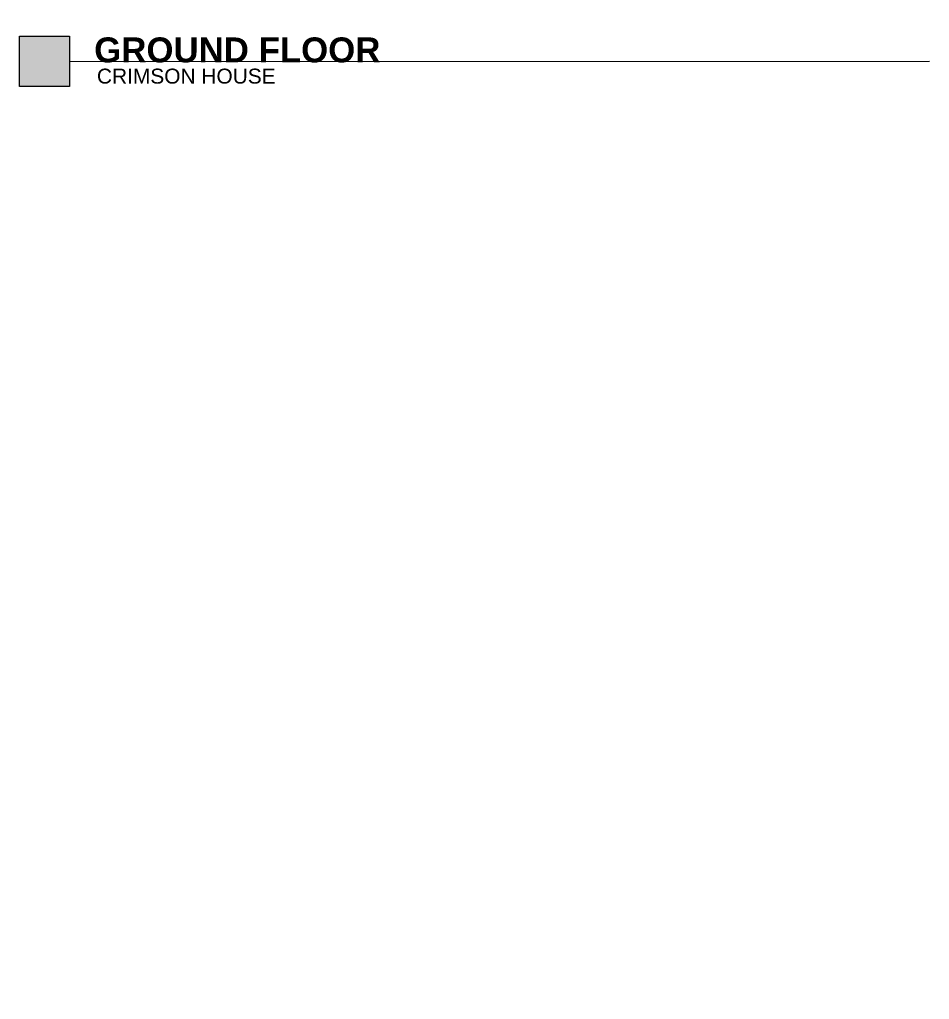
# Model space of a CAD drawing. Header units: metres. Extents: x 14 to 155, y 0 to 125.
# Drawn here: x 14.91 to 28.54, y 73.97 to 88.64 of the extents above; entities that cross this region are included whole.
import ezdxf

# ---------------------------------------------------------------- set-up
doc = ezdxf.new("R2010")
doc.units = ezdxf.units.M
doc.layers.get('Defpoints').update_dxf_attribs({"lineweight": 0})
for name, color, linetype in [('Edges', 7, 'Continuous'), ('PDF_Solid Fills', 7, 'Continuous'), ('PDF_Text', 255, 'Continuous')]:
    doc.layers.add(name, color=color, linetype=linetype)
doc.layers.add('PDF_Geometry', color=7, linetype='Continuous', true_color=0xc0c0c0)
doc.styles.add('PDF Arial', font='arial.ttf')
doc.styles.add('PDF Arial Bold', font='arialbd.ttf')
doc.styles.add('TEXTS', font='swissl.ttf')
doc.dimstyles.new('Copy of DIMTEXT', dxfattribs={"dimscale": 0.3, "dimtxt": 0.22, "dimasz": 0.18, "dimexe": 0.05, "dimexo": 0.05, "dimgap": 0.05, "dimtad": 0, "dimzin": 1, "dimdsep": 46, "dimtxsty": 'TEXTS', "dimblk": 'ARCHTICK', "dimcen": 0.1, "dimclrd": 256, "dimclre": 6, "dimclrt": 7, "dimadec": 0, "dimazin": 0, "dimtfac": 0.15, "dimtix": 1, "dimtofl": 0, "dimtmove": 1, "dimatfit": 3, "dimldrblk": 'OPEN', "dimfxl": 0, "dimtolj": 1, "dimtzin": 0, "dimarcsym": 0})

# ---------------------------------------------------------------- blocks, each defined once
blk = doc.blocks.new('_ArchTick')
at = {"color": 0, "linetype": 'ByBlock', "const_width": 0.15}
blk.add_lwpolyline([(-0.5, -0.5), (0.5, 0.5)], dxfattribs=at)
blk = doc.blocks.new('*D6')
at = {"layer": 'Defpoints', "color": 0, "transparency": 16777216}
for p in [(26.284, 121.625), (23.707, 0.001), (26.284, 0.031)]:
    blk.add_point(p, dxfattribs=at)
at = {"layer": 'Edges', "color": 6, "lineweight": -2, "transparency": 16777216}
for p, q in [((26.284, 0.391), (26.284, 0.011)), ((23.707, 0.021), (23.707, 0.051))]:
    blk.add_line(p, q, dxfattribs=at)
at = {"layer": 'Edges', "lineweight": -2, "transparency": 16777216}
for p, q in [((23.707, 0.031), (24.786, 0.031)), ((26.284, 0.031), (25.205, 0.031))]:
    blk.add_line(p, q, dxfattribs=at)
at = {"layer": 'Edges', "lineweight": -2, "transparency": 16777216, "xscale": 0.072, "yscale": 0.072, "zscale": 0.072, "rotation": 180}
blk.add_blockref('_ArchTick', (23.707, 0.031), dxfattribs=at)
at = {"layer": 'Edges', "lineweight": -2, "transparency": 16777216, "xscale": 0.072, "yscale": 0.072, "zscale": 0.072}
blk.add_blockref('_ArchTick', (26.284, 0.031), dxfattribs=at)
at = {"layer": 'Edges', "color": 7, "transparency": 16777216, "char_height": 0.088, "attachment_point": 5, "style": 'TEXTS'}
for s, insert in [('\\A1;[8\'-5{\\H0.15x;\\S1/2;}" ft]', (24.995, -0.046)), ('\\A1;2.58 m', (24.995, 0.096))]:
    blk.add_mtext(s, dxfattribs=dict(at, insert=insert))
blk = doc.blocks.new('_Open')
at = {"color": 0, "linetype": 'ByBlock', "lineweight": -2}
for p, q in [((-1, 0.17), (0, 0)), ((-1, -0.17), (0, 0)), ((0, 0), (-1, 0))]:
    blk.add_line(p, q, dxfattribs=at)

msp = doc.modelspace()

# ---------------------------------------------------------------- linework, layer by layer
at = {"layer": 'PDF_Geometry', "color": 0, "lineweight": 0}
msp.add_lwpolyline([(14.91, 88.392), (15.659, 88.392), (15.659, 87.642), (14.91, 87.642)], close=True, dxfattribs=at)
msp.add_lwpolyline([(15.659, 88.016), (28.535, 88.017)], dxfattribs=at)
at = {"layer": 'PDF_Solid Fills', "color": 0, "transparency": 33554559}
for points in [[(15.659, 88.392), (14.91, 88.392), (15.659, 87.642)], [(14.91, 88.392), (15.659, 87.642), (14.91, 87.642)]]:
    msp.add_solid(points, dxfattribs=at)

# ---------------------------------------------------------------- texts
at = {"layer": 'PDF_Text', "color": 0, "attachment_point": 7, "rotation": 0.0022}
for s, insert, char_height, style in [('GROUND FLOOR', (16.027, 87.996), 0.37323, 'PDF Arial Bold'), ('CRIMSON HOUSE', (16.068, 87.68), 0.22394, 'PDF Arial')]:
    msp.add_mtext(s, dxfattribs=dict(at, insert=insert, char_height=char_height, style=style))

# ---------------------------------------------------------------- dimensions: what is measured, and where the dimension line sits
at = {"layer": 'Edges'}
dim = msp.add_linear_dim(base=(26.284, 0.031), p1=(23.707, 0.001), p2=(26.284, 121.625), dimstyle='Copy of DIMTEXT', override={"dimscale": 0.4, "dimpost": ' m\\X', "dimfxl": 0.9, "dimfxlon": 1}, dxfattribs=at)
dim.commit()
dim.dimension.update_dxf_attribs({"geometry": '*D6', "text_midpoint": (24.995, 0.031)})

doc.saveas('drawing.dxf')
